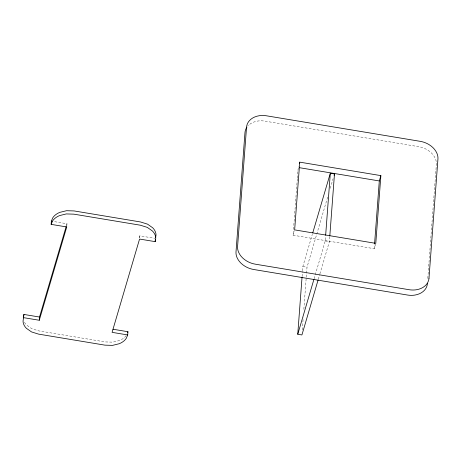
<?xml version="1.0" encoding="UTF-8"?>
<svg xmlns="http://www.w3.org/2000/svg" width="461" height="461" viewBox="0 0 461 461"><rect width="100%" height="100%" fill="white"/><g stroke="black" fill="none" stroke-linecap="round" stroke-linejoin="round"><path stroke-width="0.35" stroke-dasharray="2.31 1.73" d="M66.845 225.671L66.989 223.735L53.828 221.545M139.66 237.761L139.804 235.825L154.735 238.302M375.588 244.019L374.211 248.686L293.075 235.214L297.328 178.701M297.374 178.061L297.898 171.054M297.95 170.386L298.561 166.144M302.093 276.508L302.468 271.517M302.525 270.803L302.842 266.527L312.339 234.28M302.289 329.961L303.2 317.842M303.845 309.285L306.202 277.914M306.254 277.199L307.009 267.219L327.817 196.553M314.114 278.692L325.23 240.959L325.604 235.969M319.894 273.897L329.39 241.65L329.765 236.66M374.211 248.686L374.534 244.439M427.796 278.404L436.365 164.427A19.103 14.429 16.4 0 0 435.305 158.498A19.42 14.671 16.4 0 0 427.428 149.917A19.103 14.429 16.4 0 0 418.582 146.65L264.96 121.139A19.103 14.429 16.4 0 0 257.538 121.076A19.42 14.671 16.4 0 0 247.788 126.066M66.401 225.74L66.989 223.735M139.216 237.83L139.804 235.825M293.075 235.214L294.452 230.546M330.237 188.324L333.067 178.718M318.274 279.383L319.692 274.583M325.23 240.959L329.39 241.65M302.842 266.527L307.009 267.219M126.164 335.62A19.961 12.908 4.3 0 1 119.555 340.483L112.789 342.154L105.2 341.924L38.793 330.894L31.78 328.705L26.582 325.04A19.961 12.908 4.3 0 1 24.179 321.634"/><path stroke-width="0.69" d="M112.997 329.235L127.933 331.718L127.691 334.94L126.302 338.282A19.961 12.908 4.3 0 1 119.313 343.704L112.547 345.381L104.958 345.151L38.551 334.121L31.538 331.926L26.34 328.267A19.961 12.908 4.3 0 1 23.05 321.138L23.914 314.442L39.513 317.035L66.205 226.409M23.667 317.669L39.271 320.262L39.513 317.035M39.271 320.262L66.747 226.962L51.142 224.369L51.384 221.142L52.773 217.799A19.961 12.908 4.3 0 1 59.763 212.377L66.528 210.706L74.117 210.936L140.524 221.966L147.537 224.155L152.735 227.815A19.961 12.908 4.3 0 1 156.025 234.949L155.588 237.795M127.691 334.94L112.086 332.352L139.562 239.052L155.167 241.639L155.311 239.708M299.736 162.145L294.648 229.883L375.784 243.356L380.872 175.618L299.736 162.145L299.345 163.476M318.073 280.069L301.915 334.951L297.754 334.26L302.041 277.222M325.656 235.254L330.318 173.227L334.479 173.918L329.817 235.946M374.58 243.771L379.305 180.954L380.872 175.618M428.984 278.185L437.938 159.097A19.103 14.429 16.4 0 0 436.872 153.167A19.42 14.671 16.4 0 0 428.995 144.587A19.103 14.429 16.4 0 0 420.15 141.32L266.527 115.809A19.103 14.429 16.4 0 0 259.105 115.746A19.42 14.671 16.4 0 0 249.355 120.73A19.103 14.429 16.4 0 0 246.537 127.317L237.588 246.405A19.103 14.429 16.4 0 0 238.648 252.334A19.42 14.671 16.4 0 0 246.526 260.914A19.103 14.429 16.4 0 0 255.371 264.182L408.993 289.692A19.103 14.429 16.4 0 0 416.416 289.756A19.42 14.671 16.4 0 0 426.166 284.771A19.103 14.429 16.4 0 0 428.984 278.185M23.292 317.911L23.914 314.442M51.142 224.369L52.531 221.026A19.961 12.908 4.3 0 1 59.521 215.604L66.286 213.927L73.875 214.163L140.282 225.193L147.295 227.382L152.493 231.042A19.961 12.908 4.3 0 1 155.783 238.17L155.167 241.639M127.662 332.629L127.933 331.718M312.742 232.909L330.318 173.227M334.075 175.289L334.479 173.918M297.754 334.26L313.912 279.378M299.08 167.631L379.305 180.954M51.384 221.142L52.058 221.251M427.41 283.521A19.103 14.429 16.4 0 1 424.598 290.102A19.42 14.671 16.4 0 1 414.842 295.086A19.103 14.429 16.4 0 1 407.426 295.023L253.804 269.512A19.103 14.429 16.4 0 1 244.952 266.245A19.42 14.671 16.4 0 1 237.075 257.67A19.103 14.429 16.4 0 1 236.015 251.735L244.97 132.647A19.103 14.429 16.4 0 1 246.889 127.207"/></g></svg>
